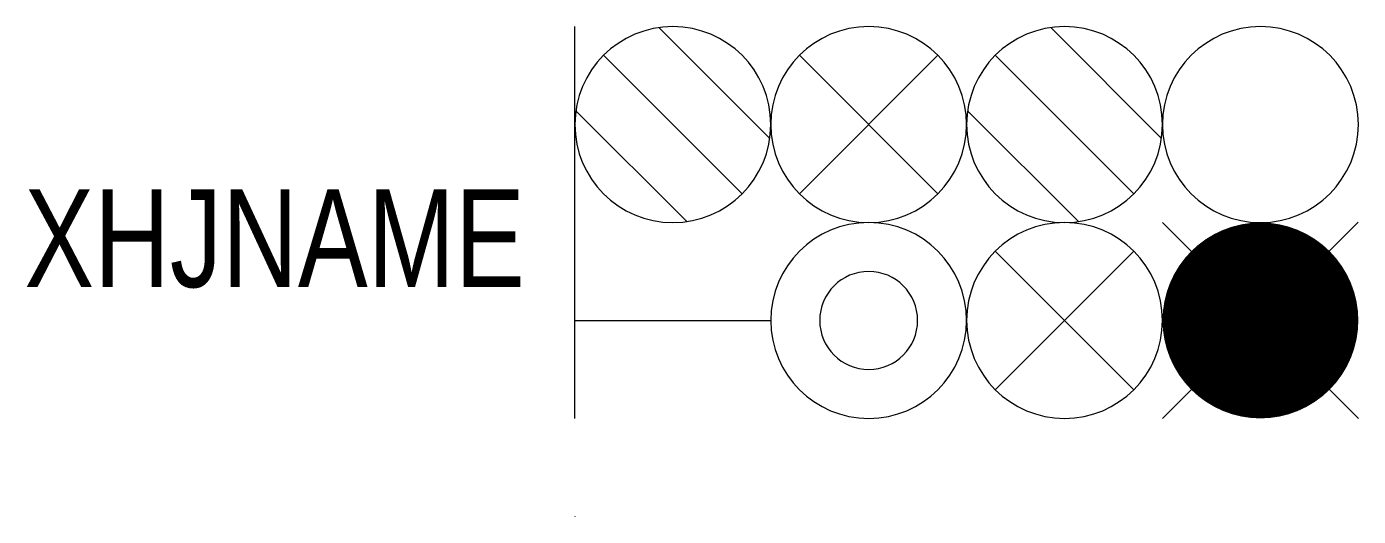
# Model space of a CAD drawing. Header units: millimetres. Extents: x -11.2 to 16, y 0 to 10.
import ezdxf
from ezdxf.enums import TextEntityAlignment as Align

# ---------------------------------------------------------------- set-up
doc = ezdxf.new("R2010")
doc.units = ezdxf.units.MM
doc.header["$MEASUREMENT"] = 0

msp = doc.modelspace()

# ---------------------------------------------------------------- linework, layer by layer
at = {"color": 7}
msp.add_line((0, 0.001), (0, -0.001), dxfattribs=at)
at = {"color": 2}
for points in [[(0, 8, 1), (4, 8, 1)], [(8, 8, 1), (12, 8, 1)]]:
    msp.add_lwpolyline(points, format="xyb", close=True, dxfattribs=at)
at = {"color": 7}
for points in [[(0, 2), (0, 10)], [(4.586, 9.414), (7.414, 6.586)], [(4.586, 6.586), (7.414, 9.414)], [(8.586, 2.586), (11.414, 5.414)], [(8.586, 5.414), (11.414, 2.586)], [(0, 4), (4, 4)]]:
    msp.add_lwpolyline(points, dxfattribs=at)
at = {"color": 2}
for points in [[(1.717, 9.98), (3.98, 7.717)], [(9.717, 9.98), (11.98, 7.717)], [(0.586, 9.414), (3.414, 6.586)], [(8.586, 9.414), (11.414, 6.586)], [(0.02, 8.283), (2.283, 6.02)], [(8.02, 8.283), (10.283, 6.02)]]:
    msp.add_lwpolyline(points, dxfattribs=at)
at = {"color": 7}
for points in [[(4, 8, 1), (8, 8, 1)], [(4, 4, 1), (8, 4, 1)], [(8, 4, 1), (12, 4, 1)], [(5, 4, 1), (7, 4, 1)]]:
    msp.add_lwpolyline(points, format="xyb", close=True, dxfattribs=at)
at = {"color": 3}
msp.add_lwpolyline([(12, 8, 1), (16, 8, 1)], format="xyb", close=True, dxfattribs=at)
at = {"color": 1, "const_width": 2}
msp.add_lwpolyline([(13, 4, 1), (15, 4, 1)], format="xyb", close=True, dxfattribs=at)
at = {"color": 1}
for points in [[(12.586, 5.414), (12, 6)], [(15.995, 6.005), (15.409, 5.419)], [(12.586, 2.586), (12, 2)], [(16, 2), (15.414, 2.586)]]:
    msp.add_lwpolyline(points, dxfattribs=at)

# ---------------------------------------------------------------- texts
at = {"width": 0.8}
msp.add_attdef('XHJNAME', text='X', height=2, dxfattribs=at).set_placement((-1.02, 4.68), align=Align.RIGHT)

doc.saveas('drawing.dxf')
